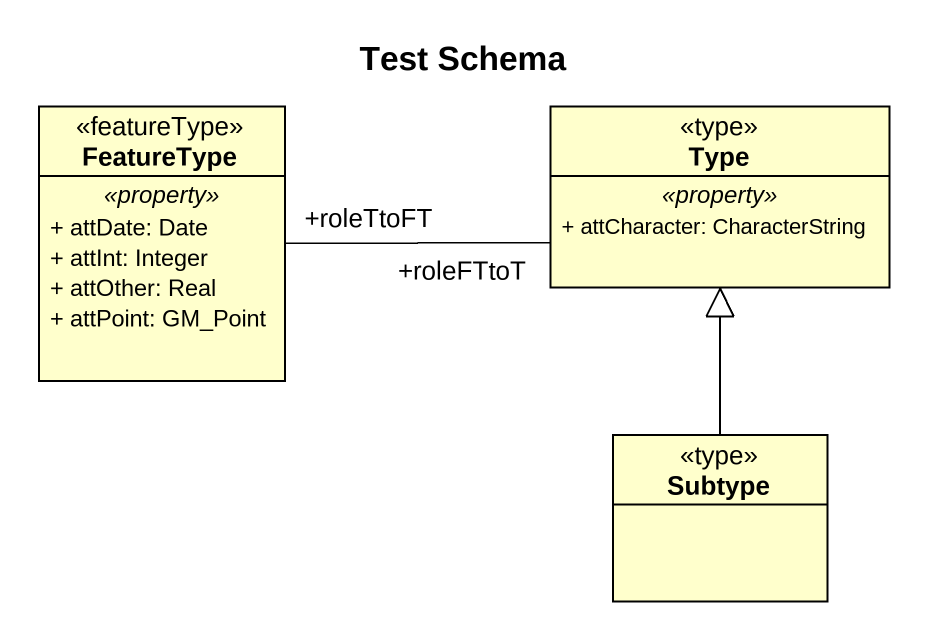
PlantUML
@startuml
title Test Schema
hide circle
hide empty members
skinparam classAttributeIconSize 0
class FeatureType <<featureType>> {
  .. <<property>> ..
  + attDate: Date
  + attInt: Integer
  + attOther: Real
  + attPoint: GM_Point
}
class Type <<type>> {
  .. <<property>> ..
  + attCharacter: CharacterString
}
class Subtype <<type>>
FeatureType "+roleTtoFT" -right- "+roleFTtoT" Type
Subtype -up-|> Type
@enduml
